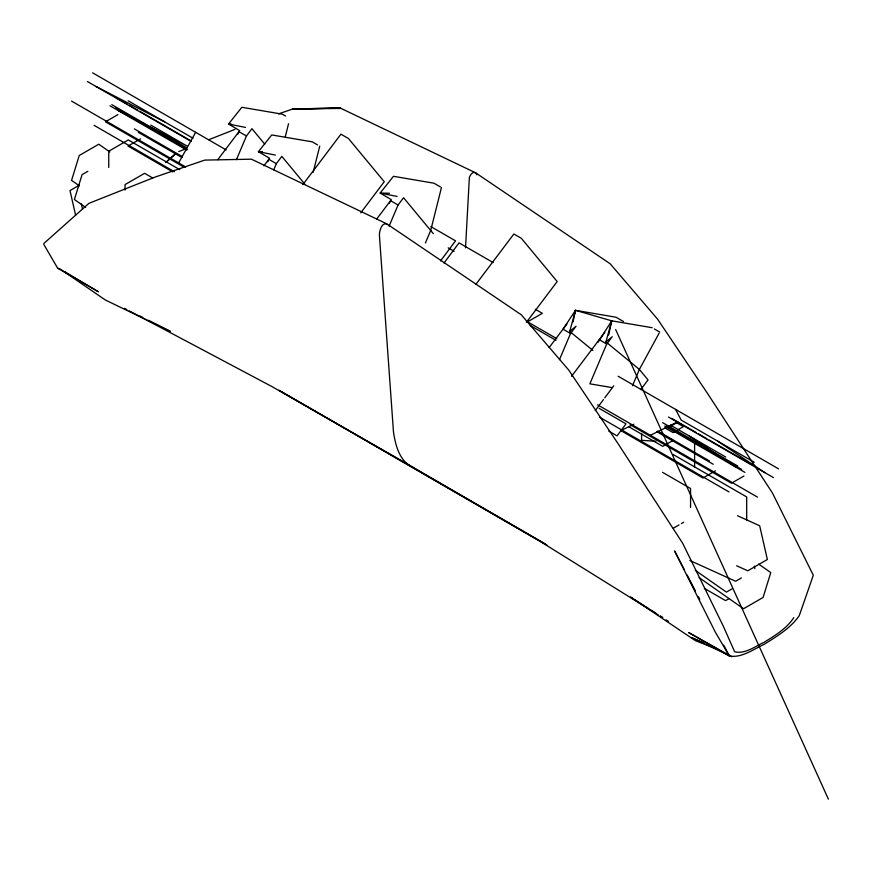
<?xml version="1.0" encoding="UTF-8"?>
<svg xmlns="http://www.w3.org/2000/svg" width="872" height="872" viewBox="0 0 872 872"><rect width="100%" height="100%" fill="white"/><g stroke="black" fill="none" stroke-linecap="round" stroke-linejoin="round"><path stroke-width="1.31" d="M465.528 247.812L469.365 177.321C470.291 175 472.678 171.065 475.622 172.82L610.138 263.747L657.521 319.065L707.018 392.683L772.407 492.953L813.314 575.248L799.275 615.61C790.642 628.211 776.974 636.233 764.308 644.245C753.441 649.248 741.767 658.229 729.33 655.995L688.608 632.527L731.913 656.801L691.191 637.476L703.715 642.719M573.024 321.921L575.52 310.334L616.014 317.223L623.524 321.561M608.667 334.99L611.719 320.831L575.52 310.334L563.018 329.169L570.528 333.507L576.032 326.226L569.721 331.415L592.884 350.424M574.888 312.939L575.52 310.334L569.721 331.415M285.286 136.73L288.545 123.715M313.201 172.187L319.73 146.169M441.461 187.535L430.703 230.481L425.405 242.983M640.746 389.577L648.038 379.92L639.372 369.456L605.931 341.911L611.719 320.831L652.223 327.719M237.893 134.146L238.95 131.661L246.449 135.999L251.954 128.707L264.75 144.153M236.432 159.641L246.449 135.999M267.769 161.81L268.827 159.314L276.326 163.653L281.83 156.371L304.753 184.025M273.688 169.876L276.326 163.653M389.501 203.176L390.558 200.691L398.057 205.018L403.562 197.737L433.297 233.62M389.097 226.175L398.057 205.018M559.464 359.646L570.528 333.507M598.17 342.151L611.719 320.831M605.931 341.911L612.231 336.712L606.727 344.004L589.864 383.833L612.068 387.604M632.483 385.718L639.372 369.456L659.09 333.224M178.64 162.922L186.924 148.022L111.812 104.651M187.371 147.226L195.666 132.326M793.771 617.638C786.718 628.603 775.001 635.459 764.21 642.261C755.108 646.359 745.048 654.371 734.66 651.766L723.389 626.358L682.667 543.267L617.659 443.074L568.729 370.066L521.303 314.792L386.797 223.853L251.43 159.184L204.757 160.099L154.878 177.147L88.889 203.361L44.167 243.19M440.513 260.946L455.533 240.846L430.823 226.578M444.033 262.973L459.043 242.874L493.16 262.57M595.227 410.603L603.457 399.583M604.754 397.85L613.735 385.838M217.782 159.696L239.713 130.647L228.551 124.031L241.849 107.278L282.343 114.178L285.558 116.031M263.933 165.789L269.59 158.301L258.428 151.684L271.726 134.942L312.22 141.831L317.582 144.926M302.867 184.613L340.941 134.179L348.451 138.506L384.258 181.714L360.768 212.833M376.715 219.025L391.321 199.677L380.159 193.05L393.457 176.308L433.951 183.196L440.393 186.913M475.796 284.457L513.87 234.012L521.38 238.35L557.186 281.547L526.405 322.335M549.186 347.503L566.953 323.97M571.552 376.333L604.721 332.385M165.702 162.53L175.85 153.45M165.887 162.443L174.989 154.311M117.971 114.592L105.468 121.808L184.417 167.391M140.523 138.855L128.031 146.071L172.743 171.893M87.832 171.315L82.077 174.64L74.414 199.514L85.565 207.329M79.21 185.267L70 190.587L75.613 215.231M527.353 321.964L542.33 313.321L535.321 309.277M668.693 427.302L677.784 422.048M675.353 431.28L673.053 432.61L664.867 427.88M677.664 429.951L683.419 426.626L676.378 422.56M715.476 470.804L702.974 478.02L620.602 430.463M743.947 476.003L731.444 483.219L630.107 424.719M673.293 528.247L679.048 524.922M681.348 523.592L683.648 522.263M741.385 577.94L735.63 581.253L689.905 560.522M732.153 588.807L726.398 592.132L695.278 570.321M729.014 598.628L725.558 600.623L704.358 588.382M621.943 430.103L633.781 424.25M650.414 435.302L677.642 421.841M178.738 151.597L184.984 149.123M208.746 139.738L234.993 129.361M278.517 113.883L292.676 108.989L341.115 108.433M340.276 108.041L292.676 108.989L340.276 108.041L475.622 172.82L476.897 174.749M231.2 124.086L228.551 124.031L245.446 127.41M262.396 151.772L258.428 151.684L275.323 155.063M389.424 193.257L380.159 193.05L397.054 196.44M641.127 440.305L655.962 441.243M43.6 244.04L57.639 268.195L60.223 269.001M716.533 648.79L695.562 640.757L630.543 597.058L648.855 608.711M737.516 515.723L759.686 525.783L767.36 559.508L747.794 570.8L736.677 565.764M140.163 316.078L142.572 317.299M148.611 320.351L170.312 331.349L105.305 299.979L61.323 269.742M95.898 86.426L164.754 121.927M118.461 110.69L187.317 146.191L150.802 125.099M124.467 308.35L126.865 309.604M129.274 310.868L271.835 386.514L406.341 463.424L546.831 544.946L278.986 390.307L540.858 541.828L658.131 614.814M654.36 328.962L659.723 332.058M448.219 247.855L454.105 251.256M599.228 339.666L606.727 344.004M526.361 321.114L556.827 338.696M92.639 72.834L226.142 149.919M530.209 325.474L555.998 340.363M618.139 376.235L778.609 468.885M128.239 100.836L193.028 138.245M754.226 462.247L681.196 420.086L675.582 409.404M115.191 97.097L126.898 103.866M129.241 105.218L137.438 109.948M139.782 111.3L190.129 140.359M671.702 418.397L696.281 432.588M698.625 433.94L706.821 438.671M709.165 440.022L750.138 463.686M87.418 81.532L191.132 141.406M668.508 417.023L773.399 477.573M670.383 425.089L725.744 457.048M662.666 422.691L737.788 466.062M115.736 108.063L187.589 149.537M666.339 425.939L741.723 469.463M109.981 105.795L186.652 150.06M664.726 426.07L744.917 472.373M134.364 128.914L182.488 156.698M657.673 431.041L709.317 460.863M657.826 431.531L673.14 440.382L662.774 446.366L628.854 426.779M138.299 132.326L181.888 157.483M656.703 431.618L713.252 464.264M71.537 101.087L185.671 166.988M597.647 404.837L757.517 497.138M599.119 408.314L626.02 423.847L617.038 435.869L608.787 431.106M179.741 169.637L128.315 139.934L108.749 151.238L108.749 167.468M673.031 454.432L746.683 496.953L746.683 519.963M94.1 125.35L174.324 171.675M599.663 417.23L729.036 491.928M152.785 178.03L144.61 173.31L125.045 184.602L125.045 190.009M662.502 472.308L690.559 488.505L690.559 507.45M57.639 268.195L98.362 291.749L64.844 271.759M413.492 467.632C399.572 461.789 395.517 445.505 393.479 431.967L379.462 236.138C378.96 231.832 381.794 220.965 387.55 224.562M660.409 616.264L662.687 617.703M666.11 619.861L668.399 621.3M651.133 610.171L655.711 613.081M660.289 615.992L662.578 617.452M717.711 441.167L764.908 472.678M689.229 435.967L736.437 467.479M758.618 564.064L770.772 572.577L763.098 597.451L743.533 608.743L699.082 577.58M109.818 151.935L98.798 144.218L79.232 155.51L71.559 180.384L79.374 185.856M684.029 569.078L674.59 550.962L715.312 632.102L729.33 655.995L723.673 645.127M687.18 575.117L695.355 590.802M698.505 596.84L699.758 599.26M615.643 329.507L828.4 799.166M754.302 566.07L754.89 568.664M81.369 203.95L82.546 209.138M694.603 442.954L694.603 467.316M641.585 433.471L641.585 440.24"/></g></svg>
